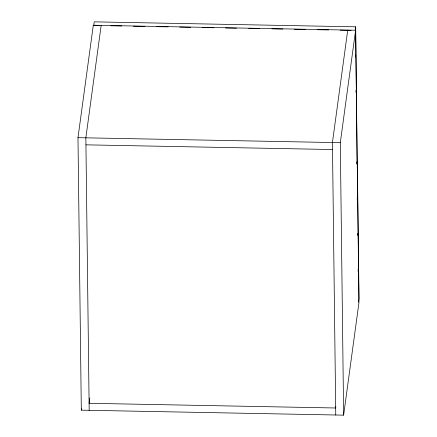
<?xml version="1.0" encoding="UTF-8"?>
<svg xmlns="http://www.w3.org/2000/svg" width="437" height="437" viewBox="0 0 437 437"><rect width="100%" height="100%" fill="white"/><g stroke="black" fill="none" stroke-linecap="round" stroke-linejoin="round"><path stroke-width="0.66" d="M77.983 137.677L93.3 25.226L355.614 30.224L358.941 302.699L343.629 415.15L81.315 410.157L77.983 137.677L340.303 142.675L355.614 30.224M101.165 25.379L85.854 137.83L89.181 410.305M81.315 410.157L81.495 408.808M89.831 397.91L89.099 403.296L335.676 407.994L335.856 406.645M347.743 30.071L332.431 142.522L335.758 415.003M355.205 30.443L355.696 26.826L94.255 21.85L93.764 25.466L99.221 25.57M357.105 164.093L355.696 26.826M357.198 164.274L357.362 163.067L359.017 298.526L358.526 302.142M110.829 25.788L121.748 25.996M133.351 26.22L144.958 26.439M156.561 26.662L168.169 26.881M179.771 27.105L190.69 27.312M202.298 27.531L213.901 27.755M225.508 27.973L236.428 28.181M248.713 28.416L259.638 28.623M271.923 28.858L282.848 29.066M294.451 29.284L305.37 29.492M317.661 29.727L328.58 29.934M340.188 30.158L351.108 30.366M85.942 144.838L332.519 149.53M355.505 54.947L355.527 56.99M355.937 90.344L355.958 92.387M356.373 126.424L356.401 128.462M356.811 161.816L356.832 163.859M357.253 197.994L357.275 200.037M357.684 233.391L357.706 235.434M358.122 269.465L358.149 271.508M340.303 142.675L343.629 415.15"/></g></svg>
